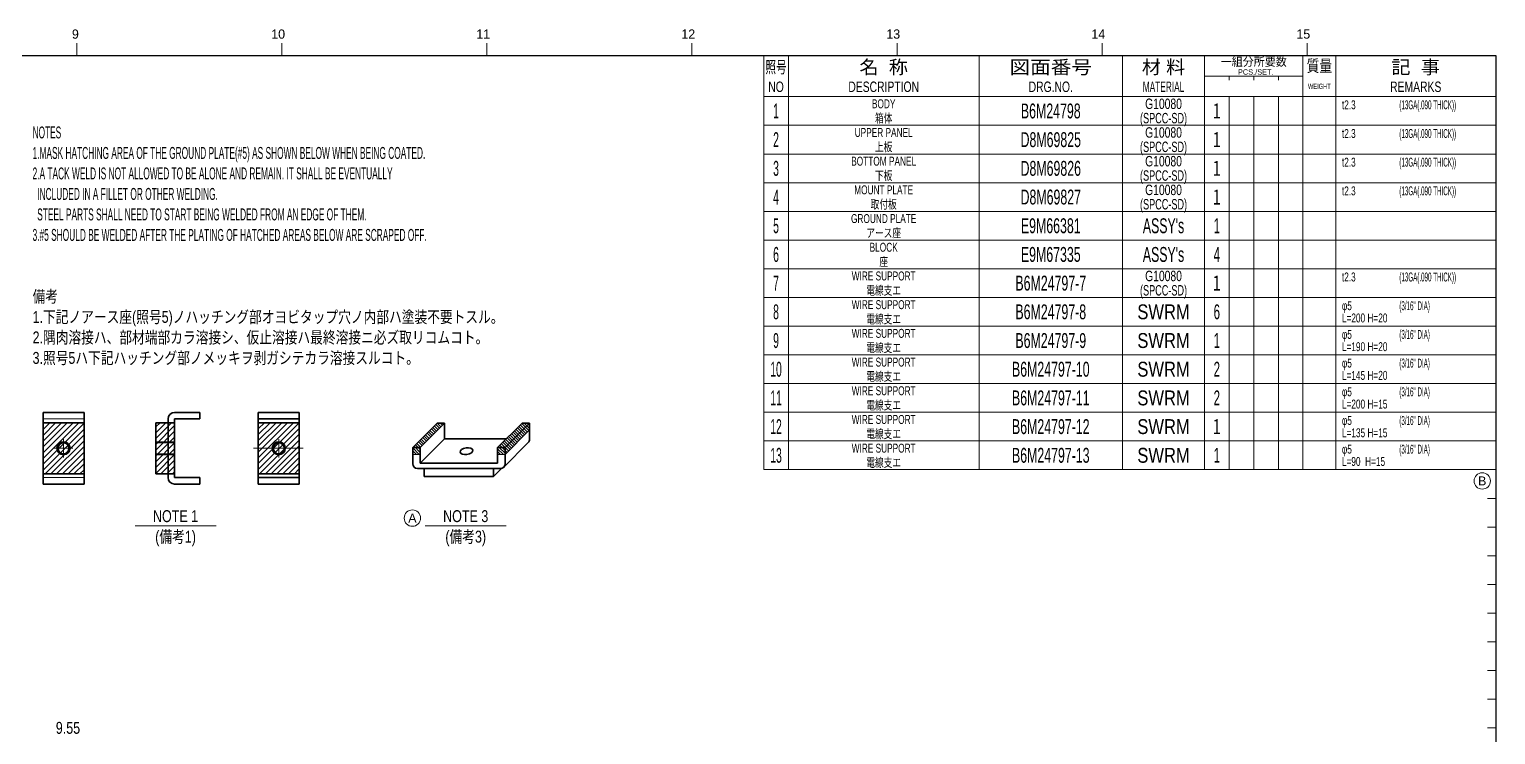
# Model space of a CAD drawing. Header units: millimetres. Extents: x -318 to 832, y 7 to 590.
# Drawn here: x 473.9 to 831.5, y 418.4 to 590.4 of the extents above; entities that cross this region are included whole.
import ezdxf
from ezdxf.enums import TextEntityAlignment as Align

# ---------------------------------------------------------------- set-up
doc = ezdxf.new("R2010")
doc.units = ezdxf.units.MM
doc.linetypes.add('DASHDOT', pattern=[25.3, 12.7, -6.3, 0, -6.3])
doc.linetypes.add('DASHED', pattern=[19, 12.7, -6.3])
for name, color, linetype in [('GR1_16', 7, 'Continuous'), ('図面枠B6M', 7, 'Continuous'), ('表題、部品表_01', 7, 'Continuous'), ('表題、部品表_02', 7, 'Continuous'), ('表題、部品表_03', 7, 'Continuous'), ('表題、部品表_Layer1', 7, 'Continuous')]:
    doc.layers.add(name, color=color, linetype=linetype)
doc.styles.add('HG丸ｺﾞｼｯｸM-PRO', font='')
doc.styles.get('HG丸ｺﾞｼｯｸM-PRO').set_extended_font_data('HG丸ｺﾞｼｯｸM-PRO')
pattern_1 = [(45, (0, 0), (-0.7071068, 0.7071068), [])]
pattern_2 = [(-45, (0, 0), (0.3535534, 0.3535534), [])]

# ---------------------------------------------------------------- blocks, each defined once
blk = doc.blocks.new('BLKF023')
at = {"layer": '図面枠B6M', "color": 4, "linetype": 'Continuous', "lineweight": 13}
for p, q in [((485.5, 587), (485.5, 584)), ((535.5, 587), (535.5, 584)), ((585.5, 587), (585.5, 584)), ((635.5, 587), (635.5, 584)), ((685.5, 587), (685.5, 584)), ((735.5, 587), (735.5, 584)), ((785.5, 587), (785.5, 584)), ((829.5, 567), (831.5, 567)), ((829.5, 560), (831.5, 560)), ((829.5, 553), (831.5, 553)), ((829.5, 546), (831.5, 546)), ((829.5, 539), (831.5, 539)), ((829.5, 532), (831.5, 532)), ((829.5, 525), (831.5, 525)), ((829.5, 518), (831.5, 518)), ((829.5, 511), (831.5, 511)), ((829.5, 504), (831.5, 504)), ((829.5, 497), (831.5, 497)), ((829.5, 490), (831.5, 490)), ((829.5, 483), (831.5, 483)), ((829.5, 476), (831.5, 476)), ((829.5, 469), (831.5, 469)), ((829.5, 462), (831.5, 462)), ((829.5, 455), (831.5, 455)), ((829.5, 448), (831.5, 448)), ((829.5, 441), (831.5, 441)), ((829.5, 434), (831.5, 434)), ((829.5, 427), (831.5, 427)), ((829.5, 420), (831.5, 420))]:
    blk.add_line(p, q, dxfattribs=at)
at = {"layer": '図面枠B6M', "color": 2, "linetype": 'Continuous', "lineweight": 25}
for p, q in [((35.5, 584), (831.5, 584)), ((831.5, 584), (831.5, 15))]:
    blk.add_line(p, q, dxfattribs=at)
at = {"layer": '図面枠B6M', "color": 4, "linetype": 'Continuous', "lineweight": 13, "style": 'HG丸ｺﾞｼｯｸM-PRO', "width": 1.003994}
for s, height, p in [('9', 2.25, (484.29, 587.45)), ('10', 2.255, (532.9, 587.45)), ('11', 2.255, (582.9, 587.45)), ('12', 2.255, (632.9, 587.45)), ('13', 2.255, (682.9, 587.45)), ('14', 2.255, (732.9, 587.45)), ('15', 2.255, (782.9, 587.45))]:
    blk.add_text(s, height=height, dxfattribs=at).set_placement(p, align=Align.BOTTOM_LEFT)
blk = doc.blocks.new('BLKF025')
at = {"layer": '表題、部品表_02', "color": 4, "linetype": 'Continuous', "lineweight": 13}
for p, q in [((653, 574), (653, 567)), ((653, 574), (831.5, 574)), ((659, 574), (659, 567)), ((705.5, 574), (705.5, 567)), ((740.5, 574), (740.5, 567)), ((760.5, 574), (760.5, 567)), ((766.5, 574), (766.5, 567)), ((772.5, 574), (772.5, 567)), ((778.5, 567), (778.5, 574)), ((784.5, 574), (784.5, 567)), ((792.5, 574), (792.5, 567)), ((831.5, 574), (831.5, 567)), ((653, 567), (831.5, 567))]:
    blk.add_line(p, q, dxfattribs=at)
blk = doc.blocks.new('BLKF027')
at = {"layer": '表題、部品表_02', "color": 4, "linetype": 'Continuous', "lineweight": 13}
for p, q in [((653, 567), (653, 560)), ((653, 567), (831.5, 567)), ((659, 567), (659, 560)), ((705.5, 567), (705.5, 560)), ((740.5, 567), (740.5, 560)), ((760.5, 567), (760.5, 560)), ((766.5, 567), (766.5, 560)), ((772.5, 567), (772.5, 560)), ((778.5, 560), (778.5, 567)), ((784.5, 567), (784.5, 560)), ((792.5, 567), (792.5, 560)), ((831.5, 567), (831.5, 560)), ((653, 560), (831.5, 560))]:
    blk.add_line(p, q, dxfattribs=at)
blk = doc.blocks.new('BLKF029')
at = {"layer": '表題、部品表_02', "color": 4, "linetype": 'Continuous', "lineweight": 13}
for p, q in [((653, 560), (653, 553)), ((653, 560), (831.5, 560)), ((659, 560), (659, 553)), ((705.5, 560), (705.5, 553)), ((740.5, 560), (740.5, 553)), ((760.5, 560), (760.5, 553)), ((766.5, 560), (766.5, 553)), ((772.5, 560), (772.5, 553)), ((778.5, 553), (778.5, 560)), ((784.5, 560), (784.5, 553)), ((792.5, 560), (792.5, 553)), ((831.5, 560), (831.5, 553)), ((653, 553), (831.5, 553))]:
    blk.add_line(p, q, dxfattribs=at)
blk = doc.blocks.new('BLKF031')
at = {"layer": '表題、部品表_02', "color": 4, "linetype": 'Continuous', "lineweight": 13}
for p, q in [((653, 553), (653, 546)), ((653, 553), (831.5, 553)), ((659, 553), (659, 546)), ((705.5, 553), (705.5, 546)), ((740.5, 553), (740.5, 546)), ((760.5, 553), (760.5, 546)), ((766.5, 553), (766.5, 546)), ((772.5, 553), (772.5, 546)), ((778.5, 546), (778.5, 553)), ((784.5, 553), (784.5, 546)), ((792.5, 553), (792.5, 546)), ((831.5, 553), (831.5, 546)), ((653, 546), (831.5, 546))]:
    blk.add_line(p, q, dxfattribs=at)
blk = doc.blocks.new('BLKF033')
at = {"layer": '表題、部品表_02', "color": 4, "linetype": 'Continuous', "lineweight": 13}
for p, q in [((653, 546), (653, 539)), ((653, 546), (831.5, 546)), ((659, 546), (659, 539)), ((705.5, 546), (705.5, 539)), ((740.5, 546), (740.5, 539)), ((760.5, 546), (760.5, 539)), ((766.5, 546), (766.5, 539)), ((772.5, 546), (772.5, 539)), ((778.5, 539), (778.5, 546)), ((784.5, 546), (784.5, 539)), ((792.5, 546), (792.5, 539)), ((831.5, 546), (831.5, 539)), ((653, 539), (831.5, 539))]:
    blk.add_line(p, q, dxfattribs=at)
blk = doc.blocks.new('BLKF035')
at = {"layer": '表題、部品表_02', "color": 4, "linetype": 'Continuous', "lineweight": 13}
for p, q in [((653, 539), (653, 532)), ((653, 539), (831.5, 539)), ((659, 539), (659, 532)), ((705.5, 539), (705.5, 532)), ((740.5, 539), (740.5, 532)), ((760.5, 539), (760.5, 532)), ((766.5, 539), (766.5, 532)), ((772.5, 539), (772.5, 532)), ((778.5, 532), (778.5, 539)), ((784.5, 539), (784.5, 532)), ((792.5, 539), (792.5, 532)), ((831.5, 539), (831.5, 532)), ((653, 532), (831.5, 532))]:
    blk.add_line(p, q, dxfattribs=at)
blk = doc.blocks.new('BLKF037')
at = {"layer": '表題、部品表_02', "color": 4, "linetype": 'Continuous', "lineweight": 13}
for p, q in [((653, 518), (653, 511)), ((653, 518), (831.5, 518)), ((659, 518), (659, 511)), ((705.5, 518), (705.5, 511)), ((740.5, 518), (740.5, 511)), ((760.5, 518), (760.5, 511)), ((766.5, 518), (766.5, 511)), ((772.5, 518), (772.5, 511)), ((778.5, 511), (778.5, 518)), ((784.5, 518), (784.5, 511)), ((792.5, 518), (792.5, 511)), ((831.5, 518), (831.5, 511)), ((653, 511), (831.5, 511))]:
    blk.add_line(p, q, dxfattribs=at)
blk = doc.blocks.new('BLKF039')
at = {"layer": '表題、部品表_02', "color": 4, "linetype": 'Continuous', "lineweight": 13}
for p, q in [((653, 511), (653, 504)), ((653, 511), (831.5, 511)), ((659, 511), (659, 504)), ((705.5, 511), (705.5, 504)), ((740.5, 511), (740.5, 504)), ((760.5, 511), (760.5, 504)), ((766.5, 511), (766.5, 504)), ((772.5, 511), (772.5, 504)), ((778.5, 504), (778.5, 511)), ((784.5, 511), (784.5, 504)), ((792.5, 511), (792.5, 504)), ((831.5, 511), (831.5, 504)), ((653, 504), (831.5, 504))]:
    blk.add_line(p, q, dxfattribs=at)
blk = doc.blocks.new('BLKF041')
at = {"layer": '表題、部品表_02', "color": 4, "linetype": 'Continuous', "lineweight": 13}
for p, q in [((653, 504), (653, 497)), ((653, 504), (831.5, 504)), ((659, 504), (659, 497)), ((705.5, 504), (705.5, 497)), ((740.5, 504), (740.5, 497)), ((760.5, 504), (760.5, 497)), ((766.5, 504), (766.5, 497)), ((772.5, 504), (772.5, 497)), ((778.5, 497), (778.5, 504)), ((784.5, 504), (784.5, 497)), ((792.5, 504), (792.5, 497)), ((831.5, 504), (831.5, 497)), ((653, 497), (831.5, 497))]:
    blk.add_line(p, q, dxfattribs=at)
blk = doc.blocks.new('BLKF043')
at = {"layer": '表題、部品表_02', "color": 4, "linetype": 'Continuous', "lineweight": 13}
for p, q in [((653, 497), (653, 490)), ((653, 497), (831.5, 497)), ((659, 497), (659, 490)), ((705.5, 497), (705.5, 490)), ((740.5, 497), (740.5, 490)), ((760.5, 497), (760.5, 490)), ((766.5, 497), (766.5, 490)), ((772.5, 497), (772.5, 490)), ((778.5, 490), (778.5, 497)), ((784.5, 497), (784.5, 490)), ((792.5, 497), (792.5, 490)), ((831.5, 497), (831.5, 490)), ((653, 490), (831.5, 490))]:
    blk.add_line(p, q, dxfattribs=at)
blk = doc.blocks.new('BLKF045')
at = {"layer": '表題、部品表_02', "color": 4, "linetype": 'Continuous', "lineweight": 13}
for p, q in [((653, 490), (653, 483)), ((653, 490), (831.5, 490)), ((659, 490), (659, 483)), ((705.5, 490), (705.5, 483)), ((740.5, 490), (740.5, 483)), ((760.5, 490), (760.5, 483)), ((766.5, 490), (766.5, 483)), ((772.5, 490), (772.5, 483)), ((778.5, 483), (778.5, 490)), ((784.5, 490), (784.5, 483)), ((792.5, 490), (792.5, 483)), ((831.5, 490), (831.5, 483)), ((653, 483), (831.5, 483))]:
    blk.add_line(p, q, dxfattribs=at)
blk = doc.blocks.new('BLKF047')
at = {"layer": '表題、部品表_02', "color": 4, "linetype": 'Continuous', "lineweight": 13}
for p, q in [((653, 532), (653, 525)), ((653, 532), (831.5, 532)), ((659, 532), (659, 525)), ((705.5, 532), (705.5, 525)), ((740.5, 532), (740.5, 525)), ((760.5, 532), (760.5, 525)), ((766.5, 532), (766.5, 525)), ((772.5, 532), (772.5, 525)), ((778.5, 525), (778.5, 532)), ((784.5, 532), (784.5, 525)), ((792.5, 532), (792.5, 525)), ((831.5, 532), (831.5, 525)), ((653, 525), (831.5, 525))]:
    blk.add_line(p, q, dxfattribs=at)
blk = doc.blocks.new('BLKF049')
at = {"layer": '表題、部品表_02', "color": 4, "linetype": 'Continuous', "lineweight": 13}
for p, q in [((653, 525), (653, 518)), ((653, 525), (831.5, 525)), ((659, 525), (659, 518)), ((705.5, 525), (705.5, 518)), ((740.5, 525), (740.5, 518)), ((760.5, 525), (760.5, 518)), ((766.5, 525), (766.5, 518)), ((772.5, 525), (772.5, 518)), ((778.5, 518), (778.5, 525)), ((784.5, 525), (784.5, 518)), ((792.5, 525), (792.5, 518)), ((831.5, 525), (831.5, 518)), ((653, 518), (831.5, 518))]:
    blk.add_line(p, q, dxfattribs=at)
blk = doc.blocks.new('BLKF054')
at = {"layer": '表題、部品表_01', "color": 4, "linetype": 'Continuous', "lineweight": 13}
for p, q in [((653, 584), (653, 574)), ((653, 584), (831.5, 584)), ((659, 584), (659, 574)), ((705.5, 584), (705.5, 574)), ((740.5, 584), (740.5, 574)), ((760.5, 584), (760.5, 574)), ((784.5, 584), (784.5, 574)), ((792.5, 584), (792.5, 574)), ((831.5, 584), (831.5, 574)), ((760.5, 579), (784.5, 579)), ((766.5, 578), (766.5, 579)), ((772.5, 579), (772.5, 578)), ((778.5, 579), (778.5, 578)), ((653, 574), (831.5, 574))]:
    blk.add_line(p, q, dxfattribs=at)
at = {"layer": '表題、部品表_01', "color": 3, "linetype": 'Continuous', "lineweight": 35, "style": 'HG丸ｺﾞｼｯｸM-PRO'}
for s, height, width, p in [('照号', 2.909, 0.651535, (656, 581.2)), ('名  称', 3.273, 1.042426, (682.25, 581.2)), ('図面番号', 3.273, 1.127518, (723, 581.2)), ('材 料', 3.273, 1.042439, (750.5, 581.2)), ('一組分所要数', 2.036, 0.966638, (772.5, 582.5)), ('質量', 2.909, 0.781842, (788.5, 581.5)), ('記  事', 3.273, 1.042426, (812, 581.2)), ('PCS./SET.', 1.309, 0.862935, (773, 580)), ('NO', 2.545, 0.740841, (656, 576.4)), ('DESCRIPTION', 2.5455, 0.741365, (682.25, 576.4)), ('DRG.NO.', 2.545, 0.741189, (723, 576.4)), ('MATERIAL', 2.545, 0.594756, (750.5, 576.4)), ('WEIGHT', 1.309, 0.635507, (788.5, 576.5)), ('REMARKS', 2.545, 0.742803, (812, 576.4))]:
    blk.add_text(s, height=height, dxfattribs=dict(at, width=width)).set_placement(p, align=Align.MIDDLE_CENTER)
blk = doc.blocks.new('BLKF053')
at = {"layer": '表題、部品表_01', "color": 3, "linetype": 'Continuous', "lineweight": 13}
blk.add_blockref('BLKF054', (0, 0), dxfattribs=at)
blk = doc.blocks.new('BLKF216')
at = {"layer": '表題、部品表_02', "color": 3, "linetype": 'Continuous', "lineweight": 35}
for p, q in [((504.73, 494.46), (509.33, 494.46)), ((504.73, 494.46), (504.73, 481.96)), ((507.73, 481.96), (507.73, 494.46)), ((504.73, 481.96), (509.33, 481.96))]:
    blk.add_line(p, q, dxfattribs=at)
blk = doc.blocks.new('BLKF217')
at = {"layer": '表題、部品表_02', "color": 3, "linetype": 'Continuous', "lineweight": 35}
for p, q in [((477.23, 481.96), (477.23, 494.46)), ((477.23, 494.46), (487.23, 494.46)), ((487.23, 481.96), (487.23, 494.46)), ((477.23, 481.96), (487.23, 481.96))]:
    blk.add_line(p, q, dxfattribs=at)
blk = doc.blocks.new('BLKF218')
at = {"layer": '表題、部品表_02', "color": 3, "linetype": 'Continuous', "lineweight": 35}
for p, q in [((507.73, 481.06), (507.73, 495.36)), ((509.33, 496.96), (515.48, 496.96)), ((509.33, 495.36), (515.48, 495.36)), ((509.33, 481.06), (509.33, 495.36)), ((515.48, 495.36), (515.48, 496.96)), ((509.33, 481.06), (515.48, 481.06)), ((509.33, 479.46), (515.48, 479.46)), ((515.48, 479.46), (515.48, 481.06))]:
    blk.add_line(p, q, dxfattribs=at)
for centre, start, end in [((509.33, 495.36), 90, 180), ((509.33, 481.06), 180, 270)]:
    blk.add_arc(centre, 1.6, start, end, dxfattribs=at)
blk = doc.blocks.new('BLKF219')
at = {"layer": '表題、部品表_02', "color": 3, "linetype": 'Continuous', "lineweight": 35}
for p, q in [((487.23, 496.96), (477.23, 496.96)), ((477.23, 496.96), (477.23, 479.46)), ((487.23, 479.46), (487.23, 496.96)), ((477.23, 479.46), (487.23, 479.46))]:
    blk.add_line(p, q, dxfattribs=at)
at = {"layer": '表題、部品表_02', "color": 4, "linetype": 'DASHED', "lineweight": 13}
for p, q in [((487.23, 495.36), (477.23, 495.36)), ((487.23, 481.06), (477.23, 481.06))]:
    blk.add_line(p, q, dxfattribs=at)
blk = doc.blocks.new('BLKF220')
at = {"layer": '表題、部品表_02', "color": 4, "linetype": 'DASHDOT', "lineweight": 13}
for p, q in [((482.23, 485.96), (482.23, 490.46)), ((479.98, 488.21), (484.48, 488.21))]:
    blk.add_line(p, q, dxfattribs=at)
at = {"layer": '表題、部品表_02', "color": 3, "linetype": 'Continuous', "lineweight": 35}
for radius in [1.59, 1.34]:
    blk.add_circle((482.23, 488.21), radius, dxfattribs=at)
blk = doc.blocks.new('BLKF221')
at = {"layer": '表題、部品表_02', "color": 4, "linetype": 'DASHED', "lineweight": 13}
for p, q in [((504.73, 489.79), (509.33, 489.79)), ((504.73, 486.62), (504.73, 489.79)), ((504.73, 489.55), (509.33, 489.55)), ((504.73, 486.87), (509.33, 486.87)), ((504.73, 486.62), (509.33, 486.62)), ((509.33, 486.62), (509.33, 489.79))]:
    blk.add_line(p, q, dxfattribs=at)
blk = doc.blocks.new('BLKF222')
at = {"layer": '表題、部品表_02', "color": 3, "linetype": 'Continuous', "lineweight": 35}
for p, q in [((529.73, 481.96), (529.73, 494.46)), ((529.73, 494.46), (539.73, 494.46)), ((539.73, 481.96), (539.73, 494.46)), ((529.73, 481.96), (539.73, 481.96))]:
    blk.add_line(p, q, dxfattribs=at)
blk = doc.blocks.new('BLKF223')
at = {"layer": '表題、部品表_02', "color": 3, "linetype": 'Continuous', "lineweight": 35}
for p, q in [((539.73, 496.96), (529.73, 496.96)), ((529.73, 496.96), (529.73, 479.46)), ((539.73, 495.36), (529.73, 495.36)), ((539.73, 479.46), (539.73, 496.96)), ((539.73, 481.06), (529.73, 481.06)), ((529.73, 479.46), (539.73, 479.46))]:
    blk.add_line(p, q, dxfattribs=at)
blk = doc.blocks.new('BLKF224')
at = {"layer": '表題、部品表_02', "color": 4, "linetype": 'DASHDOT', "lineweight": 13}
for p, q in [((534.73, 485.96), (534.73, 490.46)), ((532.48, 488.21), (536.98, 488.21))]:
    blk.add_line(p, q, dxfattribs=at)
at = {"layer": '表題、部品表_02', "color": 3, "linetype": 'Continuous', "lineweight": 35}
for radius in [1.59, 1.34]:
    blk.add_circle((534.73, 488.21), radius, dxfattribs=at)
blk = doc.blocks.new('BLKF225')
at = {"layer": '表題、部品表_02', "linetype": 'Continuous', "lineweight": 13}
h = blk.add_hatch(dxfattribs=at)
h.set_pattern_fill('_USER', color=4, scale=0.5, angle=-45, style=0, pattern_type=0)
h.set_pattern_definition(pattern_2)
h.paths.add_polyline_path([(589.91, 486.71), (588.11, 486.71), (588.11, 488.4), (594.08, 494.37), (595.88, 494.37), (595.88, 492.68)], flags=0)
at = {"layer": '表題、部品表_02', "color": 4, "linetype": 'Continuous', "lineweight": 13}
for p in [(595.88, 492.68), (588.11, 486.71)]:
    blk.add_line(p, (589.91, 486.71), dxfattribs=at)
blk = doc.blocks.new('BLKF226')
at = {"layer": '表題、部品表_02', "color": 3, "linetype": 'Continuous', "lineweight": 35}
for p, q in [((573.38, 494.37), (567.41, 488.4)), ((575.18, 494.37), (569.21, 488.4)), ((575.18, 494.37), (573.38, 494.37)), ((575.18, 494.37), (575.18, 490.54)), ((594.08, 494.37), (588.11, 488.4)), ((595.88, 494.37), (589.91, 488.4)), ((595.88, 494.37), (594.08, 494.37)), ((595.88, 494.37), (595.88, 490.39)), ((575.18, 490.54), (569.21, 484.57)), ((590.25, 490.54), (575.18, 490.54)), ((567.41, 488.4), (567.41, 484.42)), ((569.21, 488.4), (567.41, 488.4)), ((569.21, 488.4), (569.21, 484.57)), ((588.11, 488.4), (588.11, 484.57)), ((589.91, 488.4), (588.11, 488.4)), ((589.58, 483.63), (595.55, 489.59)), ((589.91, 488.4), (589.91, 484.42)), ((588.79, 483.3), (568.54, 483.3)), ((588.11, 484.57), (569.21, 484.57)), ((570.22, 483.3), (570.22, 481.31)), ((589.15, 483.36), (587.1, 481.31)), ((587.1, 483.3), (587.1, 481.31)), ((587.1, 481.31), (570.22, 481.31))]:
    blk.add_line(p, q, dxfattribs=at)
for centre, start, end in [((594.75, 490.39), 315, 360), ((568.54, 484.42), 180, 270), ((588.79, 484.42), 270, 360)]:
    blk.add_arc(centre, 1.12, start, end, dxfattribs=at)
blk.add_ellipse((580.51, 487.51), major_axis=(1.58, 0.21), ratio=0.5, dxfattribs=at)
blk = doc.blocks.new('BLKF227')
at = {"layer": '表題、部品表_Layer1', "color": 4, "linetype": 'Continuous', "lineweight": 13}
blk.add_circle((567.32, 471.18), 2, dxfattribs=at)
at = {"layer": '表題、部品表_Layer1', "color": 4, "linetype": 'Continuous', "lineweight": 13, "style": 'HG丸ｺﾞｼｯｸM-PRO', "width": 1.042301}
blk.add_text('A', height=2.18, dxfattribs=at).set_placement((567.32, 471.18), align=Align.MIDDLE_CENTER)
blk = doc.blocks.new('BLKF237')
at = {"layer": '表題、部品表_Layer1', "color": 4, "linetype": 'Continuous', "lineweight": 13}
blk.add_circle((828.22, 480.25), 2, dxfattribs=at)
at = {"layer": '表題、部品表_Layer1', "color": 4, "linetype": 'Continuous', "lineweight": 13, "style": 'HG丸ｺﾞｼｯｸM-PRO', "width": 1.04272}
blk.add_text('B', height=2.18, dxfattribs=at).set_placement((828.22, 480.25), align=Align.MIDDLE_CENTER)

msp = doc.modelspace()

# ---------------------------------------------------------------- hatches: boundary and pattern name
at = {"layer": '表題、部品表_02', "linetype": 'Continuous', "lineweight": 35}
h = msp.add_hatch(dxfattribs=at)
h.set_pattern_fill('_USER', color=3, angle=45, style=0, pattern_type=0)
h.set_pattern_definition(pattern_1)
h.paths.add_polyline_path([(477.23, 494.46), (487.23, 494.46), (487.23, 481.96), (477.23, 481.96)], flags=0)
h = msp.add_hatch(dxfattribs=at)
h.set_pattern_fill('_USER', color=3, angle=45, style=0, pattern_type=0)
h.set_pattern_definition(pattern_1)
h.paths.add_polyline_path([(504.73, 494.46), (509.33, 494.46), (509.33, 481.96), (504.73, 481.96)], flags=0)
h = msp.add_hatch(dxfattribs=at)
h.set_pattern_fill('_USER', color=3, angle=45, style=0, pattern_type=0)
h.set_pattern_definition(pattern_1)
h.paths.add_polyline_path([(529.73, 494.46), (539.73, 494.46), (539.73, 481.96), (529.73, 481.96)], flags=0)
at = {"layer": '表題、部品表_02', "linetype": 'Continuous', "lineweight": 13}
h = msp.add_hatch(dxfattribs=at)
h.set_pattern_fill('_USER', color=4, scale=0.5, angle=-45, style=0, pattern_type=0)
h.set_pattern_definition(pattern_2)
h.paths.add_polyline_path([(569.21, 486.71), (567.41, 486.71), (567.41, 488.4), (573.38, 494.37), (575.18, 494.37), (569.21, 488.4)], flags=0)

# ---------------------------------------------------------------- linework, layer by layer
at = {"layer": '表題、部品表_02', "color": 4, "linetype": 'Continuous', "lineweight": 13}
for p, q in [((509.33, 481.96), (509.33, 494.46)), ((567.41, 486.71), (569.21, 486.71)), ((499.68, 469.28), (519.44, 469.28)), ((570.44, 469.28), (590.2, 469.28))]:
    msp.add_line(p, q, dxfattribs=at)
at = {"layer": '表題、部品表_02', "color": 4, "linetype": 'DASHDOT', "lineweight": 13}
msp.add_line((540.68, 488.21), (528.6, 488.21), dxfattribs=at)

# ---------------------------------------------------------------- block references
at = {"layer": '図面枠B6M', "color": 4, "linetype": 'Continuous', "lineweight": 13}
msp.add_blockref('BLKF023', (0, 0), dxfattribs=at)
at = {"layer": '表題、部品表_01', "color": 3, "linetype": 'Continuous', "lineweight": 13}
msp.add_blockref('BLKF053', (0, 0), dxfattribs=at)
at = {"layer": '表題、部品表_02', "color": 4, "linetype": 'Continuous', "lineweight": 13}
for name in ['BLKF025', 'BLKF027', 'BLKF029', 'BLKF031', 'BLKF033', 'BLKF035', 'BLKF047', 'BLKF049', 'BLKF037', 'BLKF039', 'BLKF041', 'BLKF225', 'BLKF043', 'BLKF045']:
    msp.add_blockref(name, (0, 0), dxfattribs=at)
at = {"layer": '表題、部品表_02', "color": 3, "linetype": 'Continuous', "lineweight": 35}
for name in ['BLKF219', 'BLKF217', 'BLKF216', 'BLKF218', 'BLKF223', 'BLKF222', 'BLKF226']:
    msp.add_blockref(name, (0, 0), dxfattribs=at)
at = {"layer": '表題、部品表_02', "color": 3, "linetype": 'DASHDOT', "lineweight": 13}
for name in ['BLKF220', 'BLKF224']:
    msp.add_blockref(name, (0, 0), dxfattribs=at)
at = {"layer": '表題、部品表_02', "color": 4, "linetype": 'DASHED', "lineweight": 13}
msp.add_blockref('BLKF221', (0, 0), dxfattribs=at)
at = {"layer": '表題、部品表_Layer1', "color": 4, "linetype": 'Continuous', "lineweight": 13}
for name in ['BLKF237', 'BLKF227']:
    msp.add_blockref(name, (0, 0), dxfattribs=at)

# ---------------------------------------------------------------- texts
at = {"layer": 'GR1_16', "color": 3, "linetype": 'Continuous', "lineweight": 35, "style": 'HG丸ｺﾞｼｯｸM-PRO', "width": 0.784749}
msp.add_text('9.55', height=2.909, dxfattribs=at).set_placement((483.32, 417.69), align=Align.BOTTOM_CENTER)
at = {"layer": '表題、部品表_02', "color": 3, "linetype": 'Continuous', "lineweight": 35, "style": 'HG丸ｺﾞｼｯｸM-PRO'}
for s, height, width, p in [('NOTES', 2.909, 0.521205, (474.69, 565.26)), ('1.MASK HATCHING AREA OF THE GROUND PLATE(#5) AS SHOWN BELOW WHEN BEING COATED.', 2.9091, 0.522485, (474.69, 560.26)), ('2.A TACK WELD IS NOT ALLOWED TO BE ALONE AND REMAIN. IT SHALL BE EVENTUALLY', 2.9091, 0.522709, (474.69, 555.26)), ('  INCLUDED IN A FILLET OR OTHER WELDING.', 2.9091, 0.522671, (474.69, 550.26)), ('  STEEL PARTS SHALL NEED TO START BEING WELDED FROM AN EDGE OF THEM.', 2.9091, 0.522572, (474.69, 545.26)), ('3.#5 SHOULD BE WELDED AFTER THE PLATING OF HATCHED AREAS BELOW ARE SCRAPED OFF.', 2.9091, 0.522613, (474.69, 540.26)), ('備考', 2.909, 0.781842, (474.69, 525.26)), ('1.下記ノアース座(照号5)ノハッチング部オヨビタップ穴ノ内部ハ塗装不要トスル。', 2.9091, 0.781978, (474.69, 520.26)), ('2.隅肉溶接ハ、部材端部カラ溶接シ、仮止溶接ハ最終溶接ニ必ズ取リコムコト。', 2.9091, 0.781928, (474.69, 515.26)), ('3.照号5ハ下記ハッチング部ノメッキヲ剥ガシテカラ溶接スルコト。', 2.9091, 0.782007, (474.69, 510.26))]:
    msp.add_text(s, height=height, dxfattribs=dict(at, width=width)).set_placement(p, align=Align.MIDDLE_LEFT)
for s, width, p in [('NOTE 1', 0.784001, (509.56, 471.66)), ('NOTE 3', 0.784001, (580.32, 471.66)), ('(備考1)', 0.782427, (509.56, 466.66)), ('(備考3)', 0.782427, (580.32, 466.66))]:
    msp.add_text(s, height=2.909, dxfattribs=dict(at, width=width)).set_placement(p, align=Align.MIDDLE_CENTER)
at = {"layer": '表題、部品表_03', "color": 3, "linetype": 'Continuous', "lineweight": 35, "style": 'HG丸ｺﾞｼｯｸM-PRO'}
for s, height, width, p in [('1', 3.64, 0.521199, (656, 570.5)), ('BODY', 2.182, 0.693212, (682.25, 572.25)), ('B6M24798', 3.636, 0.619614, (723, 570.5)), ('G10080', 2.545, 0.740408, (750.5, 572.25)), ('１', 3.64, 0.578238, (763.5, 570.5)), ('箱体', 2.182, 0.692256, (682.25, 568.75)), ('(SPCC-SD)', 2.545, 0.652377, (750.5, 568.75)), ('2', 3.64, 0.521199, (656, 563.5)), ('UPPER PANEL', 2.1818, 0.691487, (682.25, 565.25)), ('D8M69825', 3.636, 0.619412, (723, 563.5)), ('G10080', 2.545, 0.740408, (750.5, 565.25)), ('１', 3.64, 0.578238, (763.5, 563.5)), ('上板', 2.182, 0.692256, (682.25, 561.75)), ('(SPCC-SD)', 2.545, 0.652377, (750.5, 561.75)), ('3', 3.64, 0.521199, (656, 556.5)), ('BOTTOM PANEL', 2.1818, 0.692642, (682.25, 558.25)), ('D8M69826', 3.636, 0.619412, (723, 556.5)), ('G10080', 2.545, 0.740408, (750.5, 558.25)), ('１', 3.64, 0.578238, (763.5, 556.5)), ('下板', 2.182, 0.692256, (682.25, 554.75)), ('(SPCC-SD)', 2.545, 0.652377, (750.5, 554.75)), ('4', 3.64, 0.521199, (656, 549.5)), ('MOUNT PLATE', 2.1818, 0.692407, (682.25, 551.25)), ('D8M69827', 3.636, 0.619412, (723, 549.5)), ('G10080', 2.545, 0.740408, (750.5, 551.25)), ('１', 3.64, 0.578238, (763.5, 549.5)), ('取付板', 2.182, 0.692256, (682.25, 547.75)), ('(SPCC-SD)', 2.545, 0.652377, (750.5, 547.75)), ('5', 3.64, 0.521199, (656, 542.5)), ('GROUND PLATE', 2.1818, 0.69201, (682.25, 544.25)), ('E9M66381', 3.636, 0.619819, (723, 542.5)), ("ASSY's", 3.636, 0.617769, (750.5, 542.5)), ('1', 3.64, 0.576062, (763.5, 542.5)), ('アース座', 2.182, 0.692256, (682.25, 540.75)), ('6', 3.64, 0.521199, (656, 535.5)), ('BLOCK', 2.182, 0.693284, (682.25, 537.25)), ('E9M67335', 3.636, 0.619819, (723, 535.5)), ("ASSY's", 3.636, 0.617769, (750.5, 535.5)), ('4', 3.64, 0.576062, (763.5, 535.5)), ('座', 2.18, 0.692256, (682.25, 533.75)), ('7', 3.64, 0.521199, (656, 528.5)), ('WIRE SUPPORT', 2.1818, 0.691856, (682.25, 530.25)), ('B6M24797-7', 3.636, 0.619572, (723, 528.5)), ('G10080', 2.545, 0.740408, (750.5, 530.25)), ('１', 3.64, 0.578238, (763.5, 528.5)), ('電線支エ', 2.182, 0.692256, (682.25, 526.75)), ('(SPCC-SD)', 2.545, 0.652377, (750.5, 526.75)), ('8', 3.64, 0.521199, (656, 521.5)), ('WIRE SUPPORT', 2.1818, 0.691856, (682.25, 523.25)), ('B6M24797-8', 3.636, 0.619572, (723, 521.5)), ('SWRM', 3.636, 0.830719, (750.5, 521.5)), ('6', 3.64, 0.576062, (763.5, 521.5)), ('電線支エ', 2.182, 0.692256, (682.25, 519.75)), ('9', 3.64, 0.521199, (656, 514.5)), ('WIRE SUPPORT', 2.1818, 0.691856, (682.25, 516.25)), ('B6M24797-9', 3.636, 0.619572, (723, 514.5)), ('SWRM', 3.636, 0.830719, (750.5, 514.5)), ('1', 3.64, 0.576062, (763.5, 514.5)), ('電線支エ', 2.182, 0.692256, (682.25, 512.75)), ('10', 3.636, 0.521199, (656, 507.5)), ('WIRE SUPPORT', 2.1818, 0.691856, (682.25, 509.25)), ('B6M24797-10', 3.6364, 0.619606, (723, 507.5)), ('SWRM', 3.636, 0.830719, (750.5, 507.5)), ('2', 3.64, 0.576062, (763.5, 507.5)), ('電線支エ', 2.182, 0.692256, (682.25, 505.75)), ('11', 3.636, 0.521199, (656, 500.5)), ('WIRE SUPPORT', 2.1818, 0.691856, (682.25, 502.25)), ('B6M24797-11', 3.6364, 0.619606, (723, 500.5)), ('SWRM', 3.636, 0.830719, (750.5, 500.5)), ('2', 3.64, 0.576062, (763.5, 500.5)), ('電線支エ', 2.182, 0.692256, (682.25, 498.75)), ('12', 3.636, 0.521199, (656, 493.5)), ('WIRE SUPPORT', 2.1818, 0.691856, (682.25, 495.25)), ('B6M24797-12', 3.6364, 0.619606, (723, 493.5)), ('SWRM', 3.636, 0.830719, (750.5, 493.5)), ('１', 3.64, 0.578238, (763.5, 493.5)), ('電線支エ', 2.182, 0.692256, (682.25, 491.75)), ('13', 3.636, 0.521199, (656, 486.5)), ('WIRE SUPPORT', 2.1818, 0.691856, (682.25, 488.25)), ('B6M24797-13', 3.6364, 0.619606, (723, 486.5)), ('SWRM', 3.636, 0.830719, (750.5, 486.5)), ('1', 3.64, 0.576062, (763.5, 486.5)), ('電線支エ', 2.182, 0.692256, (682.25, 484.75))]:
    msp.add_text(s, height=height, dxfattribs=dict(at, width=width)).set_placement(p, align=Align.MIDDLE_CENTER)
for s, height, width, p in [('t2.3', 2.182, 0.690457, (794, 572)), ('(13GA(.090 THICK))', 2.1818, 0.416535, (808, 572)), ('t2.3', 2.182, 0.690457, (794, 565)), ('(13GA(.090 THICK))', 2.1818, 0.416535, (808, 565)), ('t2.3', 2.182, 0.690457, (794, 558)), ('(13GA(.090 THICK))', 2.1818, 0.416535, (808, 558)), ('t2.3', 2.182, 0.690457, (794, 551)), ('(13GA(.090 THICK))', 2.1818, 0.416535, (808, 551)), ('t2.3', 2.182, 0.690457, (794, 530)), ('(13GA(.090 THICK))', 2.1818, 0.416535, (808, 530)), ('φ5', 2.182, 0.691838, (794, 523)), ('(3/16" DIA)', 2.1818, 0.416548, (808, 523)), ('L=200 H=20', 2.182, 0.691329, (794, 520)), ('φ5', 2.182, 0.691838, (794, 516)), ('(3/16" DIA)', 2.1818, 0.416548, (808, 516)), ('L=190 H=20', 2.182, 0.691329, (794, 513)), ('φ5', 2.182, 0.691838, (794, 509)), ('(3/16" DIA)', 2.1818, 0.416548, (808, 509)), ('L=145 H=20', 2.182, 0.691329, (794, 506)), ('φ5', 2.182, 0.691838, (794, 502)), ('(3/16" DIA)', 2.1818, 0.416548, (808, 502)), ('L=200 H=15', 2.182, 0.691329, (794, 499)), ('φ5', 2.182, 0.691838, (794, 495)), ('(3/16" DIA)', 2.1818, 0.416548, (808, 495)), ('L=135 H=15', 2.182, 0.691329, (794, 492)), ('φ5', 2.182, 0.691838, (794, 488)), ('(3/16" DIA)', 2.1818, 0.416548, (808, 488)), ('L=90  H=15', 2.182, 0.691084, (794, 485))]:
    msp.add_text(s, height=height, dxfattribs=dict(at, width=width)).set_placement(p, align=Align.MIDDLE_LEFT)

doc.saveas('drawing.dxf')
